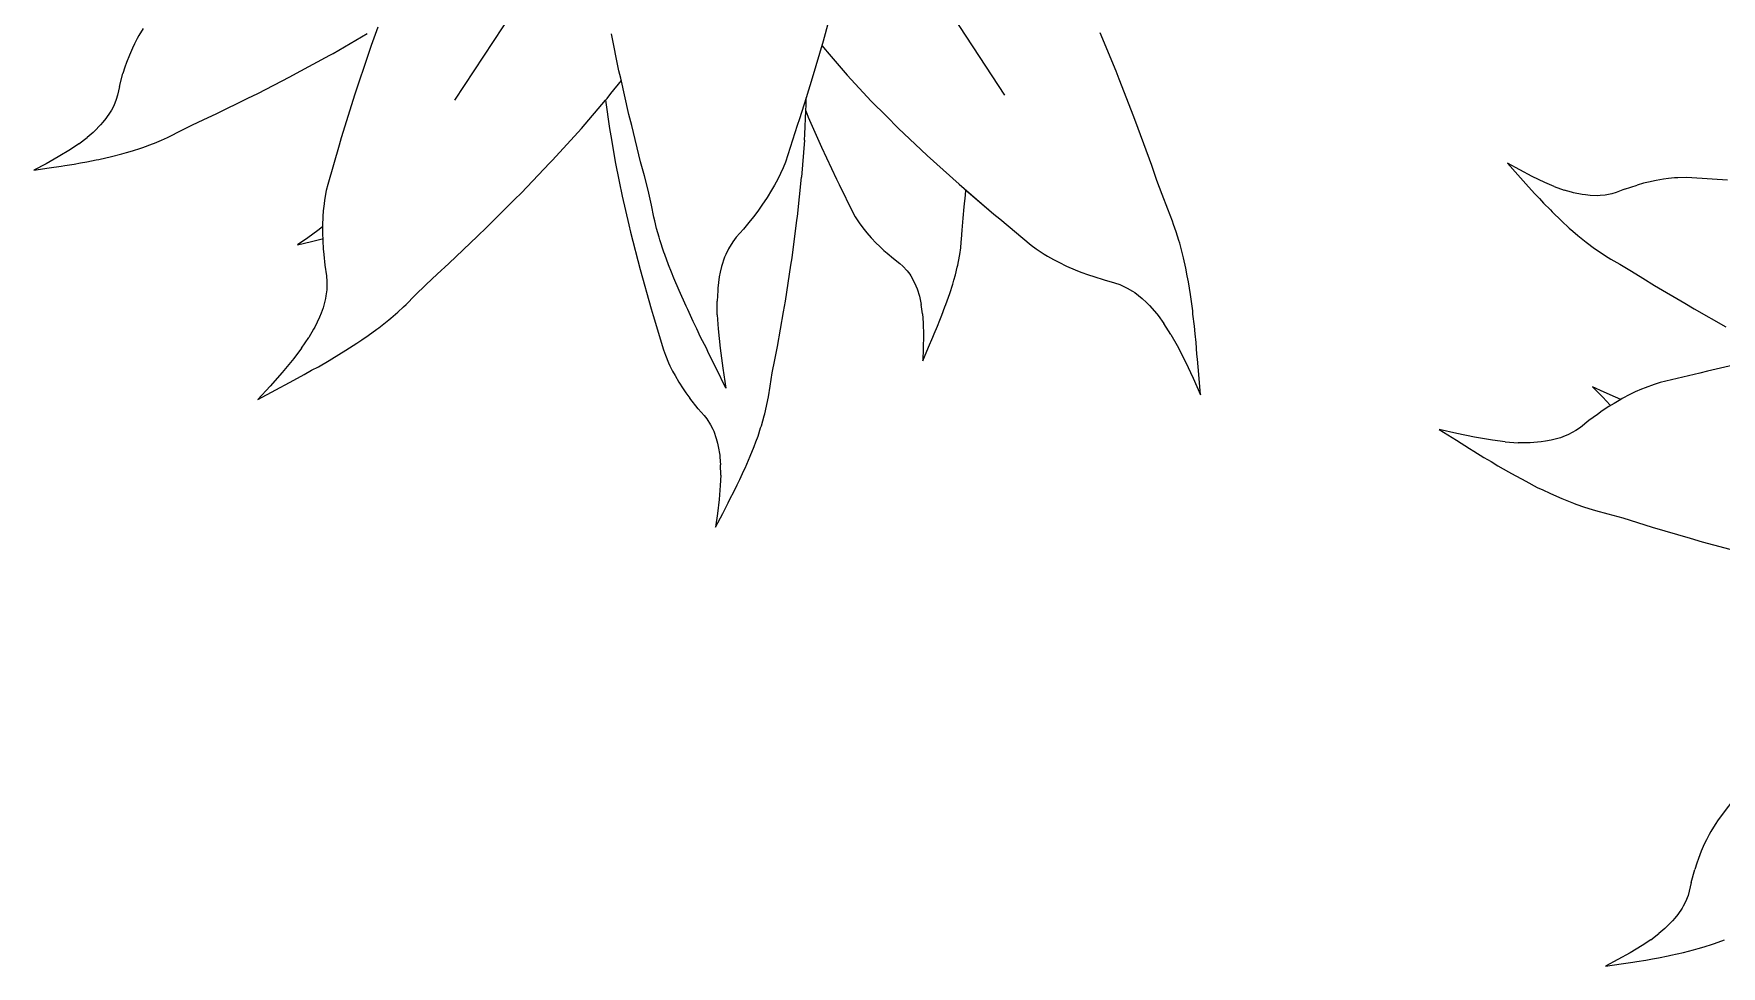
# Model space of a CAD drawing. Header units: metres. Extents: x 244.4 to 340.3, y -4.1 to 64.3.
# Drawn here: x 246.502 to 247.288, y 32.629 to 33.063 of the extents above; entities that cross this region are included whole.
import ezdxf

# ---------------------------------------------------------------- set-up
doc = ezdxf.new("R2010")
doc.units = ezdxf.units.M
doc.layers.add('Edges', color=7, linetype='Continuous')

msp = doc.modelspace()

# ---------------------------------------------------------------- linework, layer by layer
at = {"layer": 'Edges'}
for p, q in [((246.88389, 33.14168), (246.954, 33.03455)), ((246.76284, 33.13131), (246.69776, 33.03224)), ((246.87395, 33.07586), (246.87046, 33.06321)), ((246.55, 33.06104), (246.54871, 33.05855)), ((246.55077, 33.06235), (246.55, 33.06104)), ((246.55277, 33.06567), (246.55077, 33.06235)), ((246.64124, 33.05407), (246.65716, 33.06328)), ((246.66211, 33.06634), (246.65902, 33.05769)), ((246.77442, 33.04597), (246.77089, 33.06321)), ((246.87046, 33.06321), (246.8696, 33.05976)), ((247.00606, 33.04573), (246.99853, 33.06369)), ((246.54631, 33.05327), (246.54502, 33.04984)), ((246.54773, 33.05643), (246.54631, 33.05327)), ((246.54871, 33.05855), (246.54773, 33.05643)), ((246.62423, 33.04478), (246.63977, 33.05328)), ((246.63977, 33.05328), (246.64124, 33.05407)), ((246.65764, 33.05401), (246.65137, 33.03514)), ((246.65902, 33.05769), (246.65764, 33.05401)), ((246.8696, 33.05976), (246.86447, 33.04246)), ((246.869, 33.05774), (246.87056, 33.05576)), ((246.87056, 33.05576), (246.87145, 33.05473)), ((246.87145, 33.05473), (246.88069, 33.04393)), ((246.5442, 33.04762), (246.54326, 33.04468)), ((246.54502, 33.04984), (246.5442, 33.04762)), ((246.62105, 33.04317), (246.62423, 33.04478)), ((246.77527, 33.04252), (246.77442, 33.04597)), ((247.00745, 33.04205), (247.00606, 33.04573)), ((246.54163, 33.0386), (246.54076, 33.03457)), ((246.54163, 33.0386), (246.54326, 33.04468)), ((246.6061, 33.03541), (246.62105, 33.04317)), ((246.77066, 33.03532), (246.77552, 33.04143)), ((246.77908, 33.02559), (246.77527, 33.04252)), ((246.86447, 33.04246), (246.86161, 33.0333)), ((246.88069, 33.04393), (246.88446, 33.03995)), ((246.88446, 33.03995), (246.89197, 33.03179)), ((247.01434, 33.02456), (247.00745, 33.04205)), ((246.53901, 33.02962), (246.53795, 33.02759)), ((246.5402, 33.03257), (246.53901, 33.02962)), ((246.54076, 33.03457), (246.5402, 33.03257)), ((246.58681, 33.02591), (246.60143, 33.03316)), ((246.60143, 33.03316), (246.6061, 33.03541)), ((246.65137, 33.03514), (246.64503, 33.01476)), ((246.75689, 33.01903), (246.76818, 33.03223)), ((246.76818, 33.03223), (246.76888, 33.03305)), ((246.76818, 33.03223), (246.76994, 33.01906)), ((246.76888, 33.03305), (246.77066, 33.03532)), ((246.86161, 33.0333), (246.85858, 33.02361)), ((246.86145, 33.02737), (246.86158, 33.03014)), ((246.86158, 33.03014), (246.86161, 33.0333)), ((246.89197, 33.03179), (246.89907, 33.02475)), ((246.53399, 33.02199), (246.53291, 33.02072)), ((246.53538, 33.02368), (246.53399, 33.02199)), ((246.53743, 33.02666), (246.53538, 33.02368)), ((246.53795, 33.02759), (246.53743, 33.02666)), ((246.57544, 33.02057), (246.581, 33.02323)), ((246.581, 33.02323), (246.58681, 33.02591)), ((246.78044, 33.02041), (246.77908, 33.02559)), ((246.85858, 33.02361), (246.85744, 33.02041)), ((246.86095, 33.0164), (246.86145, 33.02737)), ((246.86145, 33.02737), (246.8615, 33.02725)), ((246.8615, 33.02725), (246.86262, 33.02442)), ((246.86262, 33.02442), (246.86883, 33.01031)), ((246.89907, 33.02475), (246.90441, 33.0193)), ((247.01629, 33.0191), (247.01434, 33.02456)), ((246.52277, 33.01193), (246.5266, 33.01484)), ((246.52936, 33.01722), (246.5266, 33.01484)), ((246.53001, 33.01779), (246.52936, 33.01722)), ((246.53291, 33.02072), (246.53001, 33.01779)), ((246.55801, 33.01225), (246.56134, 33.01361)), ((246.56134, 33.01361), (246.56406, 33.01491)), ((246.56406, 33.01491), (246.56537, 33.01551)), ((246.56537, 33.01551), (246.5698, 33.01778)), ((246.5698, 33.01778), (246.57544, 33.02057)), ((246.64503, 33.01476), (246.64407, 33.01123)), ((246.74351, 33.00431), (246.75689, 33.01903)), ((246.76994, 33.01906), (246.77085, 33.01388)), ((246.77085, 33.01388), (246.77257, 33.0036)), ((246.78451, 33.00353), (246.78044, 33.02041)), ((246.85744, 33.02041), (246.85192, 33.00343)), ((246.86083, 33.01368), (246.85949, 32.99637)), ((246.86083, 33.01368), (246.86095, 33.0164)), ((246.90441, 33.0193), (246.91521, 33.00917)), ((247.02275, 33.00179), (247.01629, 33.0191)), ((246.51319, 33.00586), (246.50746, 33.00266)), ((246.51882, 33.00928), (246.51319, 33.00586)), ((246.52277, 33.01193), (246.51882, 33.00928)), ((246.5321, 33.00468), (246.538, 33.00604)), ((246.538, 33.00604), (246.54275, 33.00721)), ((246.54275, 33.00721), (246.54491, 33.00786)), ((246.54491, 33.00786), (246.54776, 33.00863)), ((246.54776, 33.00863), (246.55161, 33.00991)), ((246.55161, 33.00991), (246.55256, 33.0102)), ((246.55256, 33.0102), (246.55709, 33.01185)), ((246.55709, 33.01185), (246.55801, 33.01225)), ((246.64407, 33.01123), (246.63874, 32.99305)), ((246.86883, 33.01031), (246.87577, 32.99547)), ((246.91521, 33.00917), (246.91803, 33.00643)), ((246.91803, 33.00643), (246.93284, 32.99316)), ((246.50746, 33.00266), (246.50175, 32.99959)), ((246.50175, 32.99959), (246.50897, 33.00071)), ((246.50897, 33.00071), (246.51452, 33.0015)), ((246.51452, 33.0015), (246.51628, 33.00186)), ((246.51628, 33.00186), (246.52056, 33.00247)), ((246.52056, 33.00247), (246.5236, 33.0031)), ((246.5236, 33.0031), (246.52642, 33.00353)), ((246.52642, 33.00353), (246.53086, 33.00447)), ((246.53086, 33.00447), (246.5321, 33.00468)), ((246.72878, 32.98895), (246.74224, 33.00302)), ((246.74224, 33.00302), (246.74351, 33.00431)), ((246.77257, 33.0036), (246.77447, 32.99443)), ((246.78633, 32.99694), (246.78451, 33.00353)), ((246.85091, 33.00076), (246.84841, 32.99542)), ((246.85192, 33.00343), (246.85091, 33.00076)), ((247.02507, 32.99492), (247.02275, 33.00179)), ((247.19407, 32.99976), (247.18837, 33.00287)), ((247.18837, 33.00287), (247.19326, 32.99744)), ((247.19988, 32.99671), (247.19407, 32.99976)), ((246.63802, 32.99012), (246.63728, 32.98573)), ((246.63874, 32.99305), (246.63802, 32.99012)), ((246.77447, 32.99443), (246.77584, 32.98751)), ((246.78798, 32.99038), (246.78633, 32.99694)), ((246.78956, 32.98341), (246.78798, 32.99038)), ((246.84554, 32.99038), (246.84346, 32.98692)), ((246.84691, 32.99264), (246.84554, 32.99038)), ((246.84841, 32.99542), (246.84691, 32.99264)), ((246.85756, 32.97809), (246.85949, 32.99637)), ((246.87577, 32.99547), (246.87705, 32.99297)), ((246.87705, 32.99297), (246.88341, 32.98001)), ((246.93284, 32.99316), (246.949, 32.97922)), ((246.93588, 32.98803), (246.93607, 32.99038)), ((246.93607, 32.99038), (246.949, 32.97922)), ((247.02746, 32.98826), (247.02507, 32.99492)), ((247.19326, 32.99744), (247.19694, 32.99322)), ((247.19694, 32.99322), (247.19821, 32.99194)), ((247.19821, 32.99194), (247.20106, 32.98869)), ((247.20582, 32.99386), (247.19988, 32.99671)), ((247.21019, 32.99201), (247.20582, 32.99386)), ((247.21019, 32.99201), (247.21472, 32.99038)), ((247.21822, 32.98937), (247.21472, 32.99038)), ((247.24283, 32.99077), (247.23898, 32.98929)), ((247.24283, 32.99077), (247.24882, 32.99272)), ((247.2518, 32.99354), (247.24882, 32.99272)), ((247.25411, 32.99407), (247.2518, 32.99354)), ((247.25768, 32.99486), (247.25411, 32.99407)), ((247.26111, 32.9954), (247.25768, 32.99486)), ((247.26341, 32.99574), (247.26111, 32.9954)), ((247.26621, 32.99601), (247.26341, 32.99574)), ((247.26772, 32.99608), (247.26621, 32.99601)), ((247.2716, 32.99623), (247.26772, 32.99608)), ((247.27425, 32.99614), (247.2716, 32.99623)), ((247.29087, 32.99496), (247.27425, 32.99614)), ((246.637, 32.984), (246.63665, 32.98074)), ((246.63728, 32.98573), (246.637, 32.984)), ((246.71267, 32.97291), (246.72596, 32.98621)), ((246.72596, 32.98621), (246.72878, 32.98895)), ((246.77584, 32.98751), (246.77895, 32.97424)), ((246.79072, 32.97771), (246.78956, 32.98341)), ((246.84102, 32.98341), (246.83943, 32.98107)), ((246.84346, 32.98692), (246.84102, 32.98341)), ((246.93475, 32.97723), (246.93526, 32.98254)), ((246.93526, 32.98254), (246.93588, 32.98803)), ((247.03006, 32.98141), (247.02746, 32.98826)), ((247.20106, 32.98869), (247.20325, 32.98649)), ((247.20325, 32.98649), (247.20515, 32.98436)), ((247.20515, 32.98436), (247.20837, 32.98115)), ((247.21906, 32.98914), (247.21822, 32.98937)), ((247.2231, 32.98831), (247.21906, 32.98914)), ((247.22475, 32.98809), (247.2231, 32.98831)), ((247.22692, 32.98786), (247.22475, 32.98809)), ((247.23054, 32.98777), (247.22692, 32.98786)), ((247.2316, 32.98784), (247.23054, 32.98777)), ((247.23388, 32.98806), (247.2316, 32.98784)), ((247.23701, 32.98868), (247.23388, 32.98806)), ((247.23898, 32.98929), (247.23701, 32.98868)), ((246.6365, 32.97801), (246.63629, 32.97391)), ((246.63665, 32.98074), (246.6365, 32.97801)), ((246.77895, 32.97424), (246.77973, 32.97076)), ((246.79113, 32.97607), (246.79072, 32.97771)), ((246.79193, 32.97254), (246.79113, 32.97607)), ((246.8355, 32.97607), (246.83235, 32.97217)), ((246.8372, 32.97812), (246.8355, 32.97607)), ((246.83943, 32.98107), (246.8372, 32.97812)), ((246.85503, 32.95887), (246.85732, 32.97643)), ((246.85732, 32.97643), (246.85756, 32.97809)), ((246.88341, 32.98001), (246.88452, 32.97799)), ((246.88452, 32.97799), (246.88638, 32.97514)), ((246.88638, 32.97514), (246.88711, 32.97404)), ((246.88711, 32.97404), (246.88861, 32.97205)), ((246.93432, 32.97177), (246.93475, 32.97723)), ((246.949, 32.97922), (246.95186, 32.97694)), ((246.95186, 32.97694), (246.9664, 32.96479)), ((247.03224, 32.97596), (247.03006, 32.98141)), ((247.0328, 32.97435), (247.03224, 32.97596)), ((247.03405, 32.97098), (247.0328, 32.97435)), ((247.20837, 32.98115), (247.20921, 32.98023)), ((247.20921, 32.98023), (247.21357, 32.97603)), ((247.21357, 32.97603), (247.21715, 32.97268)), ((246.6294, 32.96816), (246.6246, 32.9648)), ((246.6246, 32.9648), (246.63116, 32.96643)), ((246.63418, 32.97162), (246.6294, 32.96816)), ((246.63116, 32.96643), (246.6362, 32.9676)), ((246.6363, 32.97329), (246.63418, 32.97162)), ((246.6362, 32.9676), (246.63637, 32.96765)), ((246.63629, 32.97391), (246.6363, 32.97329)), ((246.6363, 32.97329), (246.63635, 32.96955)), ((246.63635, 32.96955), (246.63637, 32.96765)), ((246.63637, 32.96765), (246.63638, 32.9667)), ((246.63638, 32.9667), (246.63661, 32.96299)), ((246.69514, 32.95613), (246.70843, 32.96895)), ((246.70843, 32.96895), (246.71267, 32.97291)), ((246.77973, 32.97076), (246.78425, 32.95333)), ((246.79316, 32.96839), (246.79193, 32.97254)), ((246.79347, 32.96719), (246.79316, 32.96839)), ((246.79533, 32.96152), (246.79347, 32.96719)), ((246.82741, 32.96633), (246.82537, 32.96295)), ((246.82898, 32.96839), (246.82741, 32.96633)), ((246.83235, 32.97217), (246.82898, 32.96839)), ((246.88861, 32.97205), (246.88994, 32.97045)), ((246.88994, 32.97045), (246.89195, 32.96808)), ((246.89195, 32.96808), (246.89426, 32.96571)), ((246.93367, 32.96355), (246.93391, 32.96618)), ((246.93391, 32.96618), (246.93405, 32.96744)), ((246.93405, 32.96744), (246.93432, 32.97177)), ((247.03528, 32.96685), (247.03405, 32.97098)), ((247.03566, 32.9657), (247.03528, 32.96685)), ((247.21715, 32.97268), (247.21888, 32.97123)), ((247.21888, 32.97123), (247.22108, 32.96927)), ((247.22108, 32.96927), (247.22425, 32.96674)), ((247.22425, 32.96674), (247.22501, 32.9661)), ((246.63661, 32.96299), (246.63689, 32.96033)), ((246.63689, 32.96033), (246.63739, 32.95536)), ((246.79578, 32.96038), (246.79533, 32.96152)), ((246.79748, 32.95554), (246.79578, 32.96038)), ((246.82363, 32.95915), (246.82222, 32.95478)), ((246.82415, 32.96038), (246.82363, 32.95915)), ((246.82537, 32.96295), (246.82415, 32.96038)), ((246.85446, 32.95535), (246.85503, 32.95887)), ((246.89426, 32.96571), (246.89576, 32.96418)), ((246.89576, 32.96418), (246.89782, 32.96226)), ((246.89782, 32.96226), (246.89937, 32.96096)), ((246.89937, 32.96096), (246.90224, 32.95852)), ((246.90224, 32.95852), (246.90528, 32.9562)), ((246.93221, 32.95535), (246.93305, 32.95955)), ((246.93305, 32.95955), (246.93317, 32.96042)), ((246.93317, 32.96042), (246.93367, 32.96355)), ((246.9664, 32.96479), (246.9688, 32.96297)), ((246.9688, 32.96297), (246.97253, 32.96054)), ((246.97253, 32.96054), (246.97401, 32.95959)), ((246.97401, 32.95959), (246.97686, 32.95797)), ((247.03714, 32.96005), (247.03566, 32.9657)), ((247.03738, 32.95887), (247.03714, 32.96005)), ((247.03851, 32.95402), (247.03738, 32.95887)), ((247.22501, 32.9661), (247.22887, 32.96321)), ((247.22887, 32.96321), (247.22971, 32.96266)), ((247.22971, 32.96266), (247.23266, 32.96061)), ((247.23266, 32.96061), (247.23523, 32.95904)), ((247.23523, 32.95904), (247.23645, 32.95827)), ((246.63739, 32.95536), (246.63815, 32.95037)), ((246.6846, 32.94641), (246.68976, 32.95125)), ((246.68976, 32.95125), (246.69514, 32.95613)), ((246.78425, 32.95333), (246.7894, 32.93501)), ((246.79892, 32.95209), (246.79748, 32.95554)), ((246.79994, 32.94935), (246.79892, 32.95209)), ((246.8216, 32.95209), (246.82116, 32.94997)), ((246.82222, 32.95478), (246.8216, 32.95209)), ((246.85193, 32.9387), (246.85446, 32.95535)), ((246.90528, 32.9562), (246.90672, 32.95495)), ((246.90672, 32.95495), (246.90867, 32.95281)), ((246.90867, 32.95281), (246.90989, 32.95115)), ((246.90989, 32.95115), (246.91043, 32.95037)), ((246.93039, 32.94843), (246.93115, 32.95097)), ((246.93115, 32.95097), (246.93198, 32.9545)), ((246.93198, 32.9545), (246.93221, 32.95535)), ((246.97686, 32.95797), (246.97929, 32.95674)), ((246.97929, 32.95674), (246.98298, 32.95491)), ((246.98298, 32.95491), (246.987, 32.95323)), ((246.987, 32.95323), (246.98962, 32.95213)), ((246.98962, 32.95213), (246.99312, 32.95085)), ((246.99312, 32.95085), (246.99567, 32.95005)), ((247.03913, 32.95045), (247.03851, 32.95402)), ((247.0397, 32.94771), (247.03913, 32.95045)), ((247.23645, 32.95827), (247.24078, 32.9558)), ((247.24078, 32.9558), (247.2462, 32.9526)), ((247.2462, 32.9526), (247.25146, 32.94939)), ((246.63825, 32.94394), (246.63789, 32.94117)), ((246.63815, 32.95037), (246.63836, 32.94783)), ((246.63836, 32.94783), (246.63825, 32.94394)), ((246.67936, 32.9413), (246.6846, 32.94641)), ((246.80246, 32.94354), (246.79994, 32.94935)), ((246.80568, 32.93623), (246.80246, 32.94354)), ((246.8204, 32.94354), (246.82015, 32.9387)), ((246.82047, 32.94467), (246.8204, 32.94354)), ((246.82116, 32.94997), (246.82047, 32.94467)), ((246.91043, 32.95037), (246.91198, 32.94753)), ((246.91198, 32.94753), (246.91274, 32.94576)), ((246.91274, 32.94576), (246.9133, 32.94439)), ((246.9133, 32.94439), (246.91437, 32.94091)), ((246.92851, 32.94227), (246.92988, 32.94647)), ((246.92988, 32.94647), (246.93039, 32.94843)), ((246.99567, 32.95005), (247.00043, 32.94853)), ((247.00043, 32.94853), (247.00531, 32.94724)), ((247.00531, 32.94724), (247.00772, 32.94642)), ((247.00772, 32.94642), (247.01125, 32.94476)), ((247.01125, 32.94476), (247.01364, 32.94333)), ((247.01364, 32.94333), (247.01473, 32.94262)), ((247.01473, 32.94262), (247.01821, 32.93986)), ((247.04062, 32.9417), (247.0397, 32.94771)), ((247.25146, 32.94939), (247.25688, 32.94599)), ((247.25688, 32.94599), (247.27093, 32.9377)), ((246.63654, 32.93559), (246.63563, 32.93308)), ((246.63767, 32.93989), (246.63654, 32.93559)), ((246.63789, 32.94117), (246.63767, 32.93989)), ((246.67138, 32.93348), (246.67398, 32.93597)), ((246.67398, 32.93597), (246.67523, 32.93712)), ((246.67523, 32.93712), (246.67936, 32.9413)), ((246.7894, 32.93501), (246.79039, 32.93191)), ((246.80643, 32.93476), (246.80568, 32.93623)), ((246.80893, 32.92918), (246.80643, 32.93476)), ((246.82021, 32.93225), (246.82015, 32.9387)), ((246.85099, 32.9336), (246.85193, 32.9387)), ((246.91437, 32.94091), (246.91454, 32.94015)), ((246.91454, 32.94015), (246.91522, 32.937)), ((246.91581, 32.93277), (246.91522, 32.937)), ((246.92489, 32.93212), (246.92629, 32.93602)), ((246.92629, 32.93602), (246.92673, 32.93707)), ((246.92673, 32.93707), (246.92851, 32.94227)), ((247.01821, 32.93986), (247.02016, 32.93803)), ((247.02016, 32.93803), (247.02162, 32.93659)), ((247.02162, 32.93659), (247.02497, 32.93274)), ((247.0417, 32.93419), (247.04062, 32.9417)), ((247.27093, 32.9377), (247.27537, 32.93502)), ((247.27537, 32.93502), (247.29003, 32.92674)), ((246.63489, 32.93116), (246.6327, 32.92656)), ((246.63563, 32.93308), (246.63489, 32.93116)), ((246.6626, 32.92628), (246.66719, 32.9299)), ((246.66719, 32.9299), (246.66809, 32.9307)), ((246.66809, 32.9307), (246.67138, 32.93348)), ((246.79039, 32.93191), (246.79518, 32.91594)), ((246.81069, 32.92579), (246.80893, 32.92918)), ((246.82021, 32.93225), (246.82061, 32.92579)), ((246.84824, 32.91752), (246.85099, 32.9336)), ((246.91581, 32.93277), (246.91613, 32.92855)), ((246.91613, 32.92855), (246.91628, 32.92266)), ((246.92127, 32.92341), (246.92288, 32.92705)), ((246.92288, 32.92705), (246.92385, 32.92972)), ((246.92385, 32.92972), (246.92489, 32.93212)), ((247.02497, 32.93274), (247.02561, 32.93188)), ((247.02561, 32.93188), (247.02831, 32.92822)), ((247.03157, 32.92313), (247.02831, 32.92822)), ((247.04182, 32.93263), (247.0417, 32.93419)), ((247.04256, 32.92692), (247.04182, 32.93263)), ((247.04281, 32.92333), (247.04256, 32.92692)), ((246.62652, 32.91667), (246.62988, 32.92169)), ((246.63216, 32.92562), (246.62988, 32.92169)), ((246.6327, 32.92656), (246.63216, 32.92562)), ((246.64716, 32.91577), (246.6523, 32.91901)), ((246.6523, 32.91901), (246.65458, 32.92063)), ((246.65458, 32.92063), (246.65761, 32.92262)), ((246.65761, 32.92262), (246.66161, 32.92559)), ((246.66161, 32.92559), (246.6626, 32.92628)), ((246.81242, 32.9219), (246.81069, 32.92579)), ((246.81513, 32.91666), (246.81242, 32.9219)), ((246.82061, 32.92579), (246.82154, 32.91666)), ((246.91628, 32.92266), (246.91618, 32.91676)), ((246.91862, 32.91713), (246.92071, 32.92186)), ((246.92071, 32.92186), (246.92127, 32.92341)), ((247.03157, 32.92313), (247.03451, 32.9179)), ((247.04332, 32.91939), (247.04281, 32.92333)), ((247.04369, 32.91389), (247.04332, 32.91939)), ((246.62289, 32.91189), (246.61751, 32.9054)), ((246.62652, 32.91667), (246.62289, 32.91189)), ((246.63931, 32.91106), (246.6407, 32.9118)), ((246.6407, 32.9118), (246.64716, 32.91577)), ((246.79518, 32.91594), (246.79605, 32.91344)), ((246.79605, 32.91344), (246.79756, 32.90986)), ((246.81613, 32.91435), (246.81513, 32.91666)), ((246.81965, 32.9074), (246.81613, 32.91435)), ((246.82154, 32.91666), (246.82278, 32.9074)), ((246.84585, 32.90519), (246.84698, 32.91124)), ((246.84698, 32.91124), (246.84824, 32.91752)), ((246.916, 32.9109), (246.91862, 32.91713)), ((246.91618, 32.91676), (246.916, 32.9109)), ((247.03451, 32.9179), (247.03832, 32.91038)), ((247.04399, 32.91159), (247.04369, 32.91389)), ((247.0445, 32.90439), (247.04399, 32.91159)), ((246.61751, 32.9054), (246.61187, 32.89906)), ((246.62288, 32.90188), (246.62777, 32.90441)), ((246.62777, 32.90441), (246.63118, 32.90644)), ((246.63118, 32.90644), (246.63438, 32.90811)), ((246.63438, 32.90811), (246.63931, 32.91106)), ((246.79756, 32.90986), (246.79816, 32.90848)), ((246.79816, 32.90848), (246.79941, 32.90596)), ((246.79941, 32.90596), (246.80054, 32.90392)), ((246.80054, 32.90392), (246.80227, 32.90091)), ((246.82413, 32.89805), (246.81965, 32.9074)), ((246.82278, 32.9074), (246.82413, 32.89805)), ((246.84478, 32.89899), (246.84585, 32.90519)), ((247.03832, 32.91038), (247.04188, 32.90268)), ((247.04534, 32.89493), (247.0445, 32.90439)), ((247.27799, 32.90513), (247.25958, 32.90066)), ((247.28153, 32.90606), (247.27799, 32.90513)), ((247.30235, 32.91077), (247.28153, 32.90606)), ((246.61187, 32.89906), (246.60615, 32.8928)), ((246.60615, 32.8928), (246.61449, 32.89734)), ((246.61449, 32.89734), (246.62088, 32.90068)), ((246.62088, 32.90068), (246.62288, 32.90188)), ((246.80227, 32.90091), (246.80428, 32.89785)), ((246.80428, 32.89785), (246.80559, 32.89588)), ((246.80559, 32.89588), (246.80741, 32.89339)), ((246.84401, 32.89407), (246.84478, 32.89899)), ((247.04188, 32.90268), (247.04534, 32.89493)), ((247.23336, 32.8963), (247.22805, 32.89878)), ((247.22805, 32.89878), (247.23274, 32.89391)), ((247.23875, 32.89389), (247.23336, 32.8963)), ((247.24788, 32.89632), (247.24544, 32.89508)), ((247.25087, 32.89764), (247.24788, 32.89632)), ((247.25251, 32.89826), (247.25087, 32.89764)), ((247.25668, 32.89982), (247.25251, 32.89826)), ((247.25958, 32.90066), (247.25668, 32.89982)), ((246.81136, 32.88849), (246.80741, 32.89339)), ((246.81136, 32.88849), (246.81411, 32.88541)), ((246.8423, 32.8862), (246.84317, 32.88969)), ((246.84317, 32.88969), (246.84372, 32.89265)), ((246.84372, 32.89265), (246.84401, 32.89407)), ((247.23559, 32.88953), (247.23248, 32.88748)), ((247.23274, 32.89391), (247.23627, 32.89014)), ((247.23803, 32.89098), (247.23559, 32.88953)), ((247.23627, 32.89014), (247.2364, 32.89001)), ((247.23803, 32.89098), (247.2364, 32.89001)), ((247.24124, 32.89289), (247.23803, 32.89098)), ((247.24124, 32.89289), (247.23875, 32.89389)), ((247.24178, 32.89321), (247.24124, 32.89289)), ((247.24544, 32.89508), (247.24178, 32.89321)), ((246.81411, 32.88541), (246.81539, 32.88378)), ((246.81539, 32.88378), (246.81708, 32.88108)), ((246.81708, 32.88108), (246.81809, 32.87903)), ((246.84042, 32.87965), (246.84075, 32.88059)), ((246.84075, 32.88059), (246.84208, 32.88522)), ((246.84208, 32.88522), (246.8423, 32.8862)), ((247.22232, 32.87983), (247.22023, 32.87838)), ((247.22627, 32.88298), (247.22232, 32.87983)), ((247.23032, 32.8859), (247.22627, 32.88298)), ((247.23248, 32.88748), (247.23032, 32.8859)), ((246.81809, 32.87903), (246.81853, 32.87806)), ((246.81853, 32.87806), (246.81973, 32.87464)), ((246.81973, 32.87464), (246.82028, 32.87253)), ((246.82028, 32.87253), (246.82067, 32.87091)), ((246.83739, 32.8709), (246.83813, 32.87303)), ((246.83813, 32.87303), (246.83919, 32.87579)), ((246.83919, 32.87579), (246.84042, 32.87965)), ((247.16475, 32.87694), (247.15647, 32.87876)), ((247.15647, 32.87876), (247.16457, 32.87381)), ((247.16457, 32.87381), (247.17066, 32.86994)), ((247.17306, 32.87522), (247.16475, 32.87694)), ((247.18137, 32.8738), (247.17306, 32.87522)), ((247.18732, 32.87306), (247.18137, 32.8738)), ((247.18732, 32.87306), (247.19335, 32.87265)), ((247.1979, 32.87264), (247.19335, 32.87265)), ((247.19898, 32.87265), (247.1979, 32.87264)), ((247.20406, 32.87305), (247.19898, 32.87265)), ((247.20609, 32.87337), (247.20406, 32.87305)), ((247.20872, 32.87384), (247.20609, 32.87337)), ((247.21301, 32.875), (247.20872, 32.87384)), ((247.21423, 32.87546), (247.21301, 32.875)), ((247.2168, 32.87652), (247.21423, 32.87546)), ((247.22023, 32.87838), (247.2168, 32.87652)), ((246.82067, 32.87091), (246.82133, 32.86684)), ((246.82133, 32.86684), (246.82141, 32.86597)), ((246.82141, 32.86597), (246.82171, 32.86235)), ((246.83315, 32.8608), (246.83553, 32.86637)), ((246.83553, 32.86637), (246.83739, 32.8709)), ((247.17066, 32.86994), (247.17269, 32.86881)), ((247.17269, 32.86881), (247.17733, 32.86584)), ((247.17733, 32.86584), (247.18079, 32.8639)), ((246.8218, 32.85753), (246.82161, 32.85279)), ((246.8218, 32.85753), (246.82171, 32.86235)), ((246.83073, 32.85553), (246.83259, 32.85968)), ((246.83259, 32.85968), (246.83315, 32.8608)), ((247.18079, 32.8639), (247.18384, 32.86196)), ((247.18384, 32.86196), (247.18886, 32.85917)), ((247.18886, 32.85917), (247.19019, 32.85834)), ((247.19019, 32.85834), (247.19687, 32.85473)), ((246.82161, 32.85279), (246.82106, 32.84622)), ((246.82611, 32.84636), (246.82813, 32.85018)), ((246.82813, 32.85018), (246.82942, 32.85301)), ((246.82942, 32.85301), (246.83073, 32.85553)), ((247.19687, 32.85473), (247.20225, 32.85189)), ((247.20225, 32.85189), (247.20479, 32.85073)), ((247.20479, 32.85073), (247.20803, 32.8491)), ((247.20803, 32.8491), (247.21259, 32.84713)), ((246.82106, 32.84622), (246.82027, 32.83971)), ((246.82273, 32.83978), (246.82536, 32.84472)), ((246.82536, 32.84472), (246.82611, 32.84636)), ((247.21259, 32.84713), (247.21368, 32.84662)), ((247.21368, 32.84662), (247.21911, 32.84445)), ((247.21911, 32.84445), (247.22026, 32.84406)), ((247.22026, 32.84406), (247.22431, 32.8426)), ((247.22431, 32.8426), (247.22777, 32.8416)), ((247.22777, 32.8416), (247.22939, 32.84109)), ((247.22939, 32.84109), (247.23507, 32.8396)), ((246.81939, 32.83328), (246.82273, 32.83978)), ((246.82027, 32.83971), (246.81939, 32.83328)), ((247.23507, 32.8396), (247.24212, 32.83762)), ((247.24212, 32.83762), (247.24889, 32.83558)), ((247.24889, 32.83558), (247.25581, 32.83336)), ((247.25581, 32.83336), (247.27356, 32.82826)), ((247.27356, 32.82826), (247.27911, 32.82657)), ((247.27911, 32.82657), (247.29727, 32.82171)), ((247.29668, 32.71032), (247.2866, 32.69704)), ((247.28309, 32.69154), (247.28233, 32.69023)), ((247.28509, 32.69486), (247.28309, 32.69154)), ((247.2866, 32.69704), (247.28509, 32.69486)), ((247.28005, 32.68562), (247.27863, 32.68246)), ((247.28103, 32.68774), (247.28005, 32.68562)), ((247.28233, 32.69023), (247.28103, 32.68774)), ((247.27652, 32.67681), (247.27559, 32.67387)), ((247.27735, 32.67903), (247.27652, 32.67681)), ((247.27863, 32.68246), (247.27735, 32.67903)), ((247.27395, 32.66779), (247.27308, 32.66376)), ((247.27395, 32.66779), (247.27559, 32.67387)), ((247.27252, 32.66176), (247.27133, 32.65881)), ((247.27308, 32.66376), (247.27252, 32.66176)), ((247.2677, 32.65287), (247.26632, 32.65118)), ((247.26975, 32.65585), (247.2677, 32.65287)), ((247.27027, 32.65678), (247.26975, 32.65585)), ((247.27133, 32.65881), (247.27027, 32.65678)), ((247.25509, 32.64112), (247.25893, 32.64403)), ((247.26168, 32.64641), (247.25893, 32.64403)), ((247.26234, 32.64698), (247.26168, 32.64641)), ((247.26524, 32.64991), (247.26234, 32.64698)), ((247.26632, 32.65118), (247.26524, 32.64991)), ((247.25115, 32.63847), (247.24551, 32.63505)), ((247.25509, 32.64112), (247.25115, 32.63847)), ((247.27032, 32.63523), (247.27508, 32.6364)), ((247.27508, 32.6364), (247.27723, 32.63705)), ((247.27723, 32.63705), (247.28008, 32.63782)), ((247.28008, 32.63782), (247.28393, 32.6391)), ((247.28393, 32.6391), (247.28488, 32.63939)), ((247.28488, 32.63939), (247.28941, 32.64104)), ((247.23979, 32.63185), (247.23407, 32.62878)), ((247.23407, 32.62878), (247.24129, 32.6299)), ((247.24551, 32.63505), (247.23979, 32.63185)), ((247.24129, 32.6299), (247.24684, 32.63069)), ((247.24684, 32.63069), (247.2486, 32.63105)), ((247.2486, 32.63105), (247.25288, 32.63166)), ((247.25288, 32.63166), (247.25592, 32.63229)), ((247.25592, 32.63229), (247.25874, 32.63272)), ((247.25874, 32.63272), (247.26319, 32.63366)), ((247.26319, 32.63366), (247.26442, 32.63387)), ((247.26442, 32.63387), (247.27032, 32.63523))]:
    msp.add_line(p, q, dxfattribs=at)

doc.saveas('drawing.dxf')
